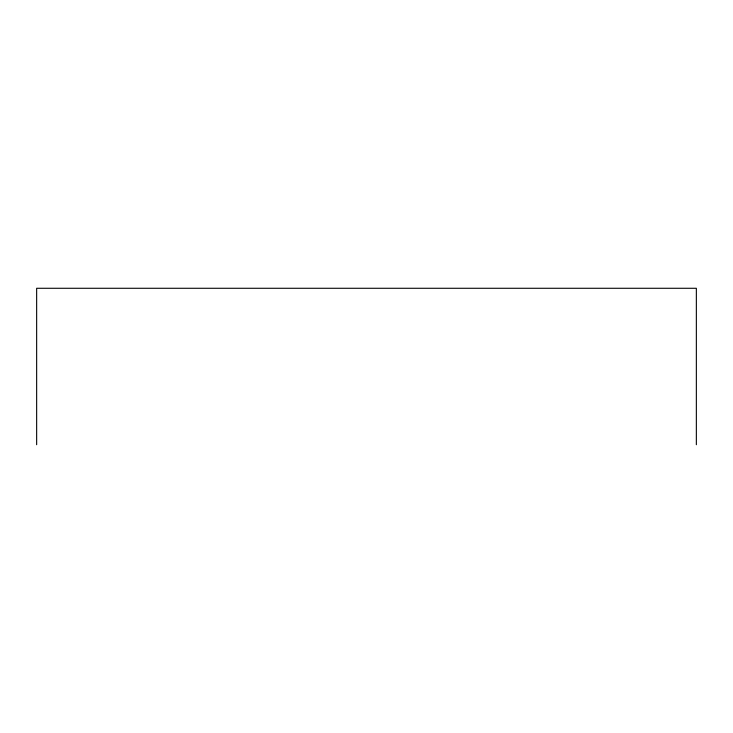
<?xml version="1.0" encoding="UTF-8"?>
<svg xmlns="http://www.w3.org/2000/svg" width="733" height="733" viewBox="0 0 733 733"><rect width="100%" height="100%" fill="white"/><g stroke="black" fill="none" stroke-linecap="round" stroke-linejoin="round"><path stroke-width="1.1" d="M696.35 444.72L696.35 288.28L36.65 288.28L36.65 444.72"/></g></svg>
